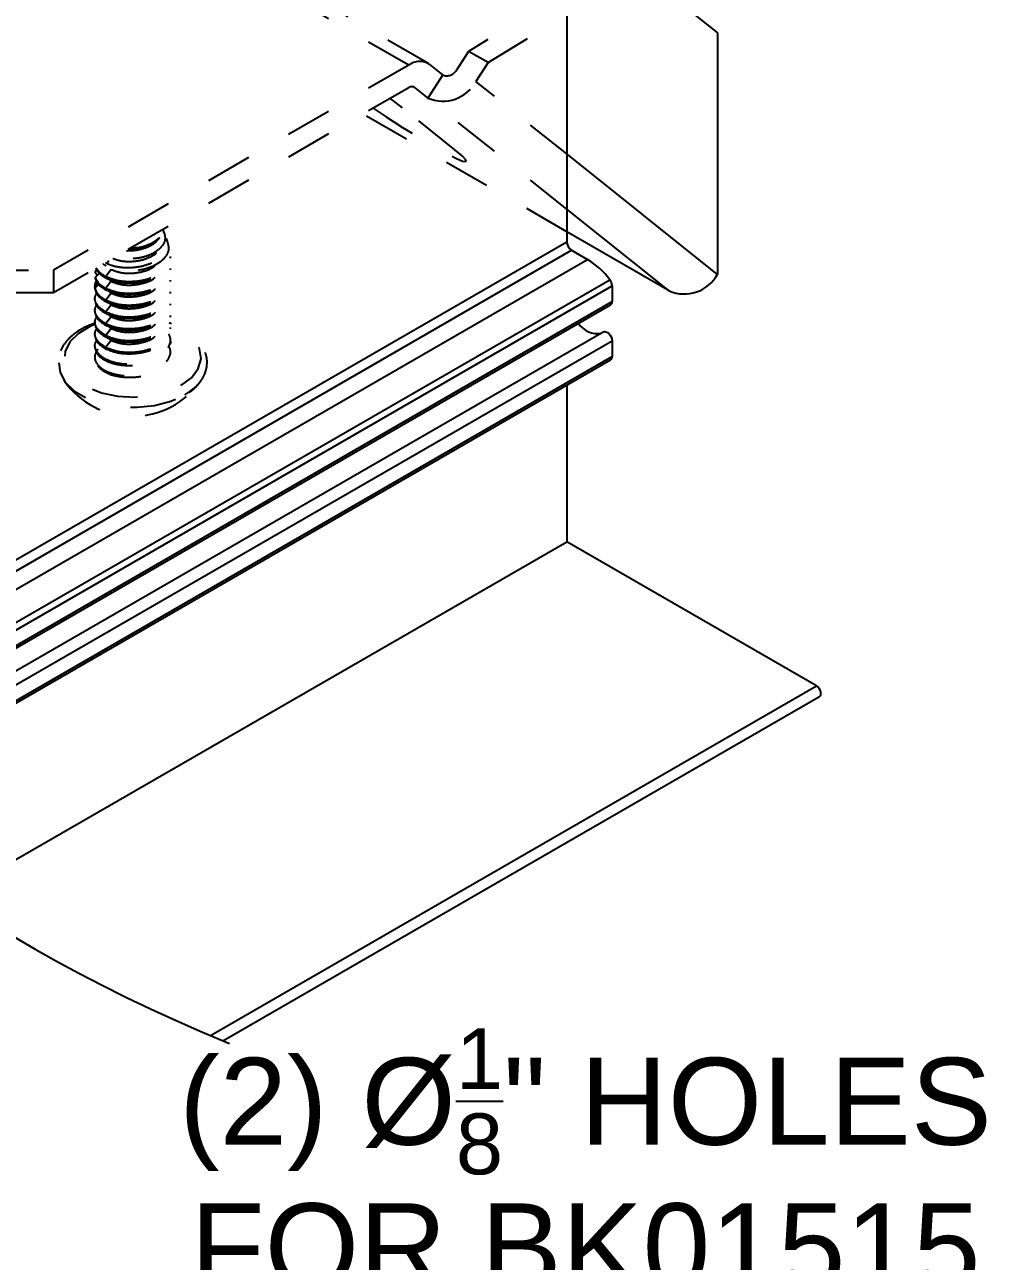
# Model space of a CAD drawing. Extents: x 0 to 11.9, y -12 to 0.
# Drawn here: x 4.485 to 6.563, y -8.178 to -5.504 of the extents above; entities that cross this region are included whole.
import ezdxf

# ---------------------------------------------------------------- set-up
doc = ezdxf.new("R2010")
doc.units = 0
doc.header["$LTSCALE"] = 0.5
doc.header["$MEASUREMENT"] = 0
doc.linetypes.add('HIDDEN2', pattern=[0.1875, 0.125, -0.0625])
for name, color, linetype in [('Brackets', 181, 'CONTINUOUS'), ('Dimension', 10, 'CONTINUOUS'), ('FAB DWG', 221, 'CONTINUOUS'), ('Hardware', 242, 'CONTINUOUS'), ('Housing', 150, 'CONTINUOUS')]:
    doc.layers.add(name, color=color, linetype=linetype)
doc.styles.get("Standard").update_dxf_attribs({"font": 'arial.ttf'})

msp = doc.modelspace()

# ---------------------------------------------------------------- linework, layer by layer
at = {"layer": 'Brackets', "linetype": 'HIDDEN2', "transparency": 16777216}
for p, q in [((5.3148, -5.5916), (4.464, -5.1004)), ((5.3565, -5.5874), (4.5057, -5.0963)), ((5.6565, -5.4308), (5.4442, -5.5617)), ((5.4865, -5.5861), (5.6565, -5.4813)), ((5.4442, -5.5617), (5.4179, -5.6024)), ((5.4865, -5.5861), (5.4442, -5.5617)), ((5.4865, -5.5861), (5.4601, -5.6268)), ((5.3148, -5.5916), (4.5468, -6.0349)), ((5.3884, -5.6125), (5.356, -5.6626)), ((5.3884, -5.6125), (5.36, -5.5898)), ((5.3148, -5.6404), (4.5468, -6.0838)), ((5.3276, -5.6399), (5.3255, -5.6387)), ((5.3276, -5.6399), (5.356, -5.6626)), ((5.6565, -5.7836), (5.4601, -5.6268)), ((5.6565, -5.9027), (5.356, -5.6626)), ((5.4148, -5.7745), (5.3012, -5.6837)), ((5.6565, -5.9518), (5.2159, -5.6975)), ((4.1932, -6.0349), (4.5468, -6.0349)), ((4.5468, -6.0349), (4.5468, -6.0838)), ((4.5468, -6.0838), (4.1932, -6.0838))]:
    msp.add_line(p, q, dxfattribs=at)
at = {"layer": 'Brackets', "transparency": 16777216}
for p, q in [((5.8118, -5.3855), (5.9822, -5.5217)), ((5.9822, -5.5217), (5.9822, -6.0439)), ((5.9822, -6.0439), (5.6565, -5.7836)), ((5.878, -6.0797), (5.6565, -5.9027)), ((5.878, -6.0797), (5.6565, -5.9518))]:
    msp.add_line(p, q, dxfattribs=at)
at = {"layer": 'Brackets', "linetype": 'HIDDEN2', "transparency": 16777216, "flags": 128}
for points in [[(5.3012, -5.6837), (5.2789, -5.6666), (5.2747, -5.6635)], [(5.2379, -5.6848), (5.2662, -5.7035), (5.3015, -5.7261), (5.3358, -5.7473), (5.3674, -5.766), (5.3948, -5.7814), (5.4165, -5.7925), (5.4315, -5.7989), (5.439, -5.8002), (5.4386, -5.7964), (5.4304, -5.7877), (5.4148, -5.7745)]]:
    msp.add_lwpolyline(points, dxfattribs=at)
at = {"layer": 'Brackets', "linetype": 'HIDDEN2', "transparency": 16777216}
for centre, radius, start, end in [((5.3386, -5.6234), 0.0398, 57.5599, 126.8855), ((5.3976, -5.5914), 0.0231, 246.4213, 331.527), ((5.3215, -5.6494), 0.0113, 57.5599, 126.8855), ((5.3885, -5.588), 0.0814, 246.4213, 331.527)]:
    msp.add_arc(centre, radius, start, end, dxfattribs=at)
at = {"layer": 'Brackets', "transparency": 16777216}
msp.add_arc((5.9106, -6.005), 0.0814, 246.4213, 331.527, dxfattribs=at)
at = {"layer": 'Dimension', "transparency": 16777216}
for points, knots in [([(2.5228, -3.9686), (3.644, -4.4845), (3.6491, -5.8333), (3.6542, -7.1821), (4.9277, -7.7071)], [0.0416, 0.0416, 0.0416, 0.0416, 1, 2, 2, 2, 2]), ([(2.8738, -6.7488), (4.1841, -7.289), (4.0674, -8.8141), (3.7305, -9.9254), (4.6353, -10.8779)], [0, 0, 0, 0, 1, 1.936571, 1.936571, 1.936571, 1.936571])]:
    msp.add_open_spline(points, degree=3, knots=knots, dxfattribs=at)
at = {"layer": 'Hardware', "linetype": 'HIDDEN2', "transparency": 16777216}
for p, q in [((4.7866, -5.9542), (4.784, -5.9468)), ((4.794, -5.9751), (4.791, -5.9667)), ((4.6668, -6.0145), (4.6622, -6.0202)), ((4.8, -6.0086), (4.8, -6.0054)), ((4.637, -6.0402), (4.642, -6.0458)), ((4.672, -6.0335), (4.66, -6.0484)), ((4.8, -6.0341), (4.8, -6.0309)), ((4.6412, -6.0558), (4.6364, -6.0647)), ((4.6414, -6.0689), (4.6364, -6.066)), ((4.672, -6.059), (4.66, -6.0739)), ((4.6629, -6.0522), (4.672, -6.059)), ((4.8, -6.0596), (4.8, -6.0564)), ((4.636, -6.0707), (4.636, -6.0724)), ((4.636, -6.0947), (4.636, -6.0979)), ((4.672, -6.0845), (4.66, -6.0994)), ((4.6636, -6.0783), (4.672, -6.0845)), ((4.8, -6.0851), (4.8, -6.0819)), ((4.636, -6.1202), (4.636, -6.1234)), ((4.672, -6.1101), (4.66, -6.1249)), ((4.6636, -6.1038), (4.672, -6.1101)), ((4.8, -6.1106), (4.8, -6.1074)), ((4.636, -6.1457), (4.636, -6.1489)), ((4.658, -6.125), (4.672, -6.1356)), ((4.672, -6.1356), (4.66, -6.1505)), ((4.8, -6.1362), (4.8, -6.133)), ((4.636, -6.1712), (4.636, -6.1744)), ((4.658, -6.1506), (4.672, -6.1611)), ((4.658, -6.1761), (4.672, -6.1866)), ((4.672, -6.1611), (4.66, -6.176)), ((4.8, -6.1617), (4.8, -6.1585)), ((4.636, -6.1968), (4.636, -6.1999)), ((4.672, -6.1866), (4.66, -6.2015)), ((4.8, -6.1872), (4.8, -6.184)), ((4.8, -6.2127), (4.8, -6.2095)), ((4.8308, -6.3046), (4.8419, -6.2975))]:
    msp.add_line(p, q, dxfattribs=at)
at = {"layer": 'Hardware', "linetype": 'HIDDEN2', "transparency": 16777216, "flags": 128}
for points in [[(4.6364, -6.1526), (4.6273, -6.1563), (4.6011, -6.1715), (4.5822, -6.1899), (4.5719, -6.2105), (4.5707, -6.2319), (4.5788, -6.2528), (4.5956, -6.2718), (4.6202, -6.2879), (4.6508, -6.2999), (4.6857, -6.3072), (4.7227, -6.3092), (4.7593, -6.3059), (4.7933, -6.2973), (4.8226, -6.2842), (4.8226, -6.2842)], [(4.8226, -6.2842), (4.8454, -6.2673), (4.8601, -6.2477), (4.8659, -6.2265), (4.8624, -6.2052), (4.8498, -6.1851), (4.829, -6.1673), (4.8012, -6.1532), (4.7963, -6.1514)], [(4.5587, -6.2352), (4.5612, -6.2561), (4.5726, -6.2773), (4.5925, -6.2963), (4.6197, -6.312), (4.6526, -6.3234), (4.6893, -6.33), (4.7276, -6.3314), (4.7655, -6.3274), (4.8005, -6.3183), (4.8308, -6.3046)], [(4.8419, -6.2975), (4.8545, -6.2871), (4.8658, -6.2741)]]:
    msp.add_lwpolyline(points, dxfattribs=at)
at = {"layer": 'Hardware', "linetype": 'HIDDEN2', "transparency": 16777216}
for centre, radius, start, end in [((4.7179, -5.897), 0.0894, 268.4178, 311.1197), ((4.6635, -6.0707), 0.0275, 170.1317, 189.8683), ((4.718, -6.1703), 0.1806, 215.088, 324.912)]:
    msp.add_arc(centre, radius, start, end, dxfattribs=at)
for major_axis, ratio, start_param, end_param in [((0.0551, 0.5797), 0.104683, 2.147575, 2.154741), ((0.0551, 0.5797), 0.104683, 2.206003, 2.208709), ((0.0623, 0.5129), 0.103906, 2.270315, 2.277598), ((0.0623, 0.5129), 0.103906, 2.329739, 2.334448)]:
    msp.add_ellipse((4.718, -5.7254), major_axis=major_axis, ratio=ratio, start_param=start_param, end_param=end_param, dxfattribs=at)
for points, knots in [([(4.7863, -5.9542), (4.7874, -5.9588), (4.7896, -5.9682), (4.7831, -5.9824), (4.7697, -5.9952), (4.7502, -6.0048), (4.7268, -6.0101), (4.7026, -6.0108), (4.6873, -6.0085), (4.6806, -6.0065)], [0, 0, 0, 0, 0.1186513, 0.2476999, 0.3779181, 0.509324, 0.640716, 0.7729759, 0.9018043, 0.9018043, 0.9018043, 0.9018043]), ([(4.7934, -5.9753), (4.7947, -5.9797), (4.7975, -5.9895), (4.7911, -6.0046), (4.7771, -6.0189), (4.756, -6.0299), (4.7305, -6.0361), (4.7034, -6.0373), (4.679, -6.0338), (4.6665, -6.0285), (4.6609, -6.0261)], [0, 0, 0, 0, 0.105545, 0.234855, 0.364989, 0.496409, 0.627836, 0.759822, 0.893336, 1, 1, 1, 1]), ([(4.6622, -6.0202), (4.6679, -6.0224), (4.6805, -6.0274), (4.7049, -6.03), (4.7316, -6.028), (4.7565, -6.0211), (4.7766, -6.0094), (4.7895, -5.9946), (4.7946, -5.9799), (4.7915, -5.9707), (4.7902, -5.967)], [0, 0, 0, 0, 0.11247, 0.246698, 0.381095, 0.515488, 0.647566, 0.778951, 0.910342, 1, 1, 1, 1]), ([(4.6756, -6.0094), (4.6811, -6.0114), (4.6937, -6.0158), (4.718, -6.0166), (4.7437, -6.0123), (4.7647, -6.0022), (4.7772, -5.9921), (4.7789, -5.9857), (4.7792, -5.9847)], [0.0347196, 0.0347196, 0.0347196, 0.0347196, 0.1911393, 0.3873312, 0.5757121, 0.7701906, 0.9646691, 1, 1, 1, 1]), ([(4.7046, -5.9927), (4.7063, -5.9927), (4.7157, -5.9927), (4.7328, -5.9908), (4.7538, -5.9839), (4.7687, -5.9744), (4.7744, -5.9672), (4.7767, -5.9644)], [0.311349, 0.311349, 0.311349, 0.311349, 0.3529015, 0.5322167, 0.7114857, 0.8865187, 1, 1, 1, 1]), ([(4.7083, -5.9905), (4.7116, -5.9905), (4.7234, -5.9902), (4.7435, -5.9868), (4.7646, -5.9774), (4.7729, -5.9685), (4.7767, -5.9644)], [0.3336923, 0.3336923, 0.3336923, 0.3336923, 0.4138196, 0.6150833, 0.8228616, 1, 1, 1, 1]), ([(4.66, -6.0484), (4.6684, -6.0517), (4.6854, -6.0585), (4.7181, -6.0601), (4.7502, -6.0551), (4.7776, -6.0429), (4.7955, -6.0255), (4.8025, -6.0069), (4.7974, -5.9953), (4.7952, -5.9902)], [0, 0, 0, 0, 0.1466645, 0.2971883, 0.4417453, 0.5909605, 0.7401758, 0.8847328, 1, 1, 1, 1]), ([(4.66, -6.0516), (4.6684, -6.0549), (4.6854, -6.0617), (4.7181, -6.0633), (4.7501, -6.0583), (4.7778, -6.0461), (4.7947, -6.0287), (4.802, -6.0152), (4.8, -6.0087), (4.7999, -6.0086)], [0, 0, 0, 0, 0.165456, 0.335265, 0.498343, 0.666677, 0.83501, 0.998088, 1, 1, 1, 1]), ([(4.6422, -6.0365), (4.6418, -6.0365), (4.6401, -6.0365), (4.6384, -6.0366), (4.6371, -6.0367)], [0, 0, 0, 0, 0.226854, 1, 1, 1, 1]), ([(4.6371, -6.0507), (4.6384, -6.0494), (4.641, -6.0467), (4.644, -6.0438), (4.6457, -6.0422), (4.646, -6.0418)], [0, 0, 0, 0, 0.441026, 0.882057, 1, 1, 1, 1]), ([(4.6379, -6.0305), (4.6402, -6.0345), (4.6447, -6.0424), (4.655, -6.0486), (4.66, -6.0516)], [0, 0, 0, 0, 0.50866, 1, 1, 1, 1]), ([(4.6395, -6.0302), (4.6414, -6.0333), (4.646, -6.04), (4.655, -6.0454), (4.66, -6.0484)], [0.1124256, 0.1124256, 0.1124256, 0.1124256, 0.5086792, 1, 1, 1, 1]), ([(4.66, -6.0739), (4.6684, -6.0772), (4.6854, -6.084), (4.7181, -6.0857), (4.7502, -6.0806), (4.7777, -6.0684), (4.7954, -6.051), (4.8023, -6.0338), (4.798, -6.0236), (4.7965, -6.0199)], [0, 0, 0, 0, 0.151406, 0.306795, 0.456025, 0.610064, 0.764103, 0.913333, 1, 1, 1, 1]), ([(4.66, -6.0771), (4.6684, -6.0804), (4.6854, -6.0872), (4.7181, -6.0888), (4.7501, -6.0838), (4.7778, -6.0716), (4.7947, -6.0542), (4.802, -6.0407), (4.8, -6.0342), (4.7999, -6.0341)], [0, 0, 0, 0, 0.165456, 0.335265, 0.498343, 0.666677, 0.83501, 0.998088, 1, 1, 1, 1]), ([(4.672, -6.0335), (4.6787, -6.0361), (4.6921, -6.0412), (4.7182, -6.0422), (4.7432, -6.0377), (4.7617, -6.0302), (4.7679, -6.0235), (4.7696, -6.0217)], [0, 0, 0, 0, 0.2258633, 0.4576971, 0.680301, 0.9101101, 1, 1, 1, 1]), ([(4.6459, -6.0645), (4.6459, -6.0645), (4.6443, -6.0645), (4.6411, -6.0646), (4.638, -6.0647), (4.6364, -6.0647)], [0, 0, 0, 0, 0.0037293, 0.5018346, 1, 1, 1, 1]), ([(4.6365, -6.0737), (4.639, -6.0712), (4.6421, -6.0681), (4.6453, -6.0651), (4.6459, -6.0645)], [0, 0, 0, 0, 0.794285, 1, 1, 1, 1]), ([(4.637, -6.0536), (4.6391, -6.0581), (4.6432, -6.0669), (4.6545, -6.0737), (4.66, -6.0771)], [0, 0, 0, 0, 0.508384, 1, 1, 1, 1]), ([(4.6371, -6.0507), (4.6392, -6.0551), (4.6434, -6.0639), (4.6546, -6.0706), (4.66, -6.0739)], [0, 0, 0, 0, 0.50843, 1, 1, 1, 1]), ([(4.66, -6.0994), (4.6684, -6.1028), (4.6854, -6.1095), (4.7181, -6.1112), (4.7502, -6.1061), (4.7777, -6.0939), (4.7954, -6.0765), (4.8023, -6.0593), (4.798, -6.0491), (4.7965, -6.0454)], [0, 0, 0, 0, 0.151406, 0.306795, 0.456025, 0.610064, 0.764103, 0.913333, 1, 1, 1, 1]), ([(4.66, -6.1026), (4.6684, -6.106), (4.6854, -6.1127), (4.7181, -6.1144), (4.7501, -6.1093), (4.7778, -6.0971), (4.7947, -6.0797), (4.802, -6.0662), (4.8, -6.0597), (4.7999, -6.0596)], [0, 0, 0, 0, 0.165456, 0.335265, 0.498343, 0.666677, 0.83501, 0.998088, 1, 1, 1, 1]), ([(4.672, -6.059), (4.6787, -6.0616), (4.6921, -6.0667), (4.7182, -6.0677), (4.7432, -6.0632), (4.761, -6.0562), (4.7667, -6.0501), (4.768, -6.0488)], [0, 0, 0, 0, 0.2319006, 0.4699312, 0.6984852, 0.9344371, 1, 1, 1, 1]), ([(4.6402, -6.0833), (4.6384, -6.087), (4.6337, -6.0963), (4.6401, -6.1118), (4.6534, -6.1206), (4.66, -6.1249)], [0, 0, 0, 0, 0.250809, 0.630269, 1, 1, 1, 1]), ([(4.6361, -6.0724), (4.6372, -6.0781), (4.6394, -6.0895), (4.6532, -6.0983), (4.66, -6.1026)], [0, 0, 0, 0, 0.5036629, 1, 1, 1, 1]), ([(4.6365, -6.0737), (4.6383, -6.0786), (4.6419, -6.0883), (4.6541, -6.0958), (4.66, -6.0994)], [0, 0, 0, 0, 0.507952, 1, 1, 1, 1]), ([(4.66, -6.1249), (4.6684, -6.1283), (4.6854, -6.1351), (4.7181, -6.1367), (4.7502, -6.1316), (4.7777, -6.1194), (4.7954, -6.102), (4.8023, -6.0848), (4.798, -6.0747), (4.7965, -6.0709)], [0, 0, 0, 0, 0.1514056, 0.3067954, 0.4560254, 0.6100643, 0.7641032, 0.9133333, 1, 1, 1, 1]), ([(4.66, -6.1281), (4.6684, -6.1315), (4.6854, -6.1382), (4.7181, -6.1399), (4.7501, -6.1348), (4.7778, -6.1226), (4.7947, -6.1053), (4.802, -6.0917), (4.8, -6.0852), (4.7999, -6.0851)], [0, 0, 0, 0, 0.165456, 0.335265, 0.498343, 0.666677, 0.83501, 0.998088, 1, 1, 1, 1]), ([(4.672, -6.0845), (4.6787, -6.0871), (4.6921, -6.0922), (4.7182, -6.0932), (4.7432, -6.0887), (4.761, -6.0817), (4.7667, -6.0756), (4.768, -6.0743)], [0, 0, 0, 0, 0.2319006, 0.4699312, 0.6984852, 0.9344371, 1, 1, 1, 1]), ([(4.6402, -6.1088), (4.6384, -6.1125), (4.6337, -6.1218), (4.6401, -6.1374), (4.6534, -6.1461), (4.66, -6.1505)], [0, 0, 0, 0, 0.250809, 0.630269, 1, 1, 1, 1]), ([(4.6361, -6.0979), (4.6372, -6.1036), (4.6394, -6.115), (4.6532, -6.1238), (4.66, -6.1281)], [0, 0, 0, 0, 0.503663, 1, 1, 1, 1]), ([(4.66, -6.1505), (4.6684, -6.1538), (4.6854, -6.1606), (4.7181, -6.1622), (4.7502, -6.1571), (4.7777, -6.1449), (4.7954, -6.1276), (4.8023, -6.1103), (4.798, -6.1002), (4.7965, -6.0964)], [0, 0, 0, 0, 0.151406, 0.306795, 0.456025, 0.610064, 0.764103, 0.913333, 1, 1, 1, 1]), ([(4.66, -6.1536), (4.6684, -6.157), (4.6854, -6.1638), (4.7181, -6.1654), (4.7501, -6.1603), (4.7778, -6.1481), (4.7947, -6.1308), (4.802, -6.1172), (4.8, -6.1107), (4.7999, -6.1106)], [0, 0, 0, 0, 0.165456, 0.335265, 0.498343, 0.666677, 0.83501, 0.998088, 1, 1, 1, 1]), ([(4.66, -6.176), (4.6684, -6.1793), (4.6854, -6.1861), (4.7181, -6.1877), (4.7502, -6.1827), (4.7777, -6.1705), (4.7954, -6.1531), (4.8023, -6.1359), (4.798, -6.1257), (4.7965, -6.122)], [0, 0, 0, 0, 0.151406, 0.306795, 0.456025, 0.610064, 0.764103, 0.913333, 1, 1, 1, 1]), ([(4.672, -6.1101), (4.6787, -6.1126), (4.6921, -6.1178), (4.7182, -6.1188), (4.7432, -6.1142), (4.761, -6.1072), (4.7667, -6.1011), (4.768, -6.0998)], [0, 0, 0, 0, 0.231901, 0.469931, 0.698485, 0.934437, 1, 1, 1, 1]), ([(4.6385, -6.1492), (4.6312, -6.1517), (4.6134, -6.1579), (4.5904, -6.1726), (4.5709, -6.192), (4.5595, -6.2116), (4.5586, -6.2246), (4.5582, -6.2295)], [0, 0, 0, 0, 0.159637, 0.392762, 0.627349, 0.85941, 1, 1, 1, 1]), ([(4.6402, -6.1344), (4.6384, -6.138), (4.6337, -6.1473), (4.6401, -6.1629), (4.6534, -6.1716), (4.66, -6.176)], [0, 0, 0, 0, 0.250809, 0.630269, 1, 1, 1, 1]), ([(4.6361, -6.1234), (4.6372, -6.1291), (4.6394, -6.1406), (4.6532, -6.1493), (4.66, -6.1536)], [0, 0, 0, 0, 0.503663, 1, 1, 1, 1]), ([(4.6361, -6.1489), (4.6372, -6.1547), (4.6394, -6.1661), (4.6532, -6.1748), (4.66, -6.1792)], [0, 0, 0, 0, 0.503663, 1, 1, 1, 1]), ([(4.66, -6.1792), (4.6684, -6.1825), (4.6854, -6.1893), (4.7181, -6.1909), (4.7501, -6.1858), (4.7778, -6.1736), (4.7947, -6.1563), (4.802, -6.1428), (4.8, -6.1362), (4.7999, -6.1362)], [0, 0, 0, 0, 0.1654557, 0.3352652, 0.4983434, 0.6666768, 0.8350101, 0.9980883, 1, 1, 1, 1]), ([(4.66, -6.2015), (4.6684, -6.2048), (4.6854, -6.2116), (4.7181, -6.2132), (4.7502, -6.2082), (4.7777, -6.196), (4.7954, -6.1786), (4.8023, -6.1614), (4.798, -6.1512), (4.7965, -6.1475)], [0, 0, 0, 0, 0.151406, 0.306795, 0.456025, 0.610064, 0.764103, 0.913333, 1, 1, 1, 1]), ([(4.672, -6.1356), (4.6787, -6.1381), (4.6921, -6.1433), (4.7182, -6.1443), (4.7432, -6.1398), (4.761, -6.1327), (4.7667, -6.1266), (4.768, -6.1253)], [0, 0, 0, 0, 0.231901, 0.469931, 0.698485, 0.934437, 1, 1, 1, 1]), ([(4.8403, -6.2989), (4.841, -6.2985), (4.8501, -6.2926), (4.8636, -6.2789), (4.8765, -6.257), (4.8804, -6.2334), (4.8758, -6.2107), (4.8636, -6.19), (4.8444, -6.1718), (4.822, -6.1576), (4.8043, -6.1515), (4.797, -6.149)], [0, 0, 0, 0, 0.010991, 0.144547, 0.277424, 0.405592, 0.528885, 0.651449, 0.777583, 0.907828, 1, 1, 1, 1]), ([(4.6402, -6.1599), (4.6384, -6.1636), (4.6337, -6.1729), (4.6401, -6.1884), (4.6534, -6.1972), (4.66, -6.2015)], [0, 0, 0, 0, 0.250809, 0.630269, 1, 1, 1, 1]), ([(4.6402, -6.1854), (4.6383, -6.1891), (4.6336, -6.1984), (4.6405, -6.2137), (4.6585, -6.2278), (4.6859, -6.2369), (4.718, -6.2388), (4.7502, -6.2337), (4.7776, -6.2215), (4.7954, -6.2041), (4.8023, -6.1869), (4.798, -6.1767), (4.7965, -6.173)], [0, 0, 0, 0, 0.0728676, 0.183112, 0.2905298, 0.3979476, 0.508192, 0.6140662, 0.7233523, 0.8326383, 0.9385126, 1, 1, 1, 1]), ([(4.6361, -6.1744), (4.6372, -6.1802), (4.6394, -6.1916), (4.6532, -6.2003), (4.66, -6.2047)], [0, 0, 0, 0, 0.503663, 1, 1, 1, 1]), ([(4.66, -6.2047), (4.6684, -6.208), (4.6854, -6.2148), (4.7181, -6.2164), (4.7501, -6.2114), (4.7778, -6.1992), (4.7947, -6.1818), (4.802, -6.1683), (4.8, -6.1618), (4.7999, -6.1617)], [0, 0, 0, 0, 0.165456, 0.335265, 0.498343, 0.666677, 0.83501, 0.998088, 1, 1, 1, 1]), ([(4.672, -6.1611), (4.6787, -6.1636), (4.6921, -6.1688), (4.7182, -6.1698), (4.7432, -6.1653), (4.761, -6.1583), (4.7667, -6.1522), (4.768, -6.1508)], [0, 0, 0, 0, 0.2319006, 0.4699312, 0.6984852, 0.9344371, 1, 1, 1, 1]), ([(4.6425, -6.2054), (4.6395, -6.2109), (4.6333, -6.222), (4.6404, -6.2392), (4.6585, -6.2534), (4.6859, -6.2624), (4.718, -6.2643), (4.7502, -6.2592), (4.7776, -6.247), (4.7954, -6.2296), (4.8023, -6.2124), (4.798, -6.2022), (4.7965, -6.1985)], [0, 0, 0, 0, 0.105376, 0.211755, 0.315406, 0.419058, 0.525436, 0.627598, 0.733052, 0.838507, 0.940669, 1, 1, 1, 1]), ([(4.6361, -6.1999), (4.6373, -6.2056), (4.6397, -6.2169), (4.6587, -6.231), (4.6858, -6.2401), (4.718, -6.242), (4.7501, -6.2369), (4.7778, -6.2247), (4.7948, -6.2073), (4.802, -6.1938), (4.8, -6.1873), (4.7999, -6.1872)], [0, 0, 0, 0, 0.125921, 0.250011, 0.374101, 0.501456, 0.623763, 0.750011, 0.876259, 0.998566, 1, 1, 1, 1]), ([(4.672, -6.1866), (4.6787, -6.1892), (4.6921, -6.1943), (4.7182, -6.1953), (4.7432, -6.1908), (4.761, -6.1838), (4.7667, -6.1777), (4.768, -6.1763)], [0, 0, 0, 0, 0.2319006, 0.4699312, 0.6984852, 0.9344371, 1, 1, 1, 1]), ([(4.6421, -6.2417), (4.6474, -6.2467), (4.6578, -6.2566), (4.686, -6.2656), (4.718, -6.2675), (4.7502, -6.2624), (4.7778, -6.2502), (4.7948, -6.2328), (4.802, -6.2193), (4.8, -6.2128), (4.7999, -6.2127)], [0, 0, 0, 0, 0.144564, 0.286101, 0.431362, 0.570865, 0.714863, 0.858862, 0.998365, 1, 1, 1, 1])]:
    msp.add_open_spline(points, degree=3, knots=knots, dxfattribs=at)
for points in [[(4.6609, -6.0261), (4.6586, -6.0247), (4.6563, -6.0233), (4.654, -6.0218)], [(4.6595, -6.0187), (4.6604, -6.0192), (4.6613, -6.0197), (4.6622, -6.0202)]]:
    msp.add_open_spline(points, degree=3, dxfattribs=at)
at = {"layer": 'Housing', "transparency": 16777216}
for p, q in [((5.6565, -4.28), (5.6565, -5.9734)), ((3.9091, -6.9821), (5.6565, -5.9734)), ((3.9214, -6.9995), (5.6671, -5.9918)), ((3.9421, -7.0276), (5.7017, -6.0118)), ((5.6671, -5.9918), (5.7017, -6.0118)), ((3.9809, -7.0766), (5.7496, -6.0556)), ((3.99, -7.0874), (5.7545, -6.0687)), ((5.7545, -6.0687), (5.7545, -6.1029)), ((4.0097, -7.1102), (5.7545, -6.1029)), ((4.0126, -7.1135), (5.7514, -6.1097)), ((5.7364, -6.1683), (4.0425, -7.1462)), ((4.0608, -7.1652), (5.7545, -6.1874)), ((5.7545, -6.1874), (5.7545, -6.2216)), ((4.0823, -7.1869), (5.7545, -6.2216)), ((4.0856, -7.1901), (5.7514, -6.2284)), ((5.6565, -6.2833), (5.6565, -6.6221)), ((4.3274, -7.3889), (5.6565, -6.6221)), ((6.1964, -6.9338), (5.6565, -6.6221)), ((4.8863, -7.6898), (6.1964, -6.9338)), ((4.9129, -7.7009), (6.2031, -6.9565))]:
    msp.add_line(p, q, dxfattribs=at)
at = {"layer": 'Housing', "transparency": 16777216, "flags": 128}
for points in [[(5.7364, -6.1683), (5.7383, -6.1677), (5.7413, -6.1679), (5.7445, -6.1694), (5.7476, -6.172), (5.7504, -6.1754), (5.7526, -6.1793), (5.754, -6.1835), (5.7545, -6.1874)], [(6.2031, -6.9565), (6.2043, -6.9556), (6.2055, -6.9533), (6.2059, -6.9502), (6.2054, -6.9465), (6.2041, -6.9427), (6.202, -6.9391), (6.1993, -6.936), (6.1964, -6.9338)]]:
    msp.add_lwpolyline(points, dxfattribs=at)
at = {"layer": 'Housing', "transparency": 16777216}
for centre, radius, start, end in [((5.6795, -5.9724), 0.0231, 182.6055, 237.3945), ((5.6149, -6.1548), 0.1673, 36.3904, 58.75), ((5.7317, -6.0697), 0.0229, 2.5457, 38.3372), ((5.7472, -6.1037), 0.00733, 304.7342, 6.578), ((5.7233, -6.1216), 0.0504, 214.316, 278.8519), ((5.7473, -6.2225), 0.00723, 304.2168, 7.0954)]:
    msp.add_arc(centre, radius, start, end, dxfattribs=at)

# ---------------------------------------------------------------- texts
at = {"layer": 'FAB DWG', "ltscale": 0.5, "transparency": 16777216, "insert": (5.697, -8.2432), "char_height": 0.188, "attachment_point": 8}
msp.add_mtext_dynamic_manual_height_columns('\\A1;(2) %%C{\\H0.7x;\\S1/8;}" HOLES FOR BK01515', width=2.17757, gutter_width=0.625, heights=[0], dxfattribs=at)

doc.saveas('drawing.dxf')
